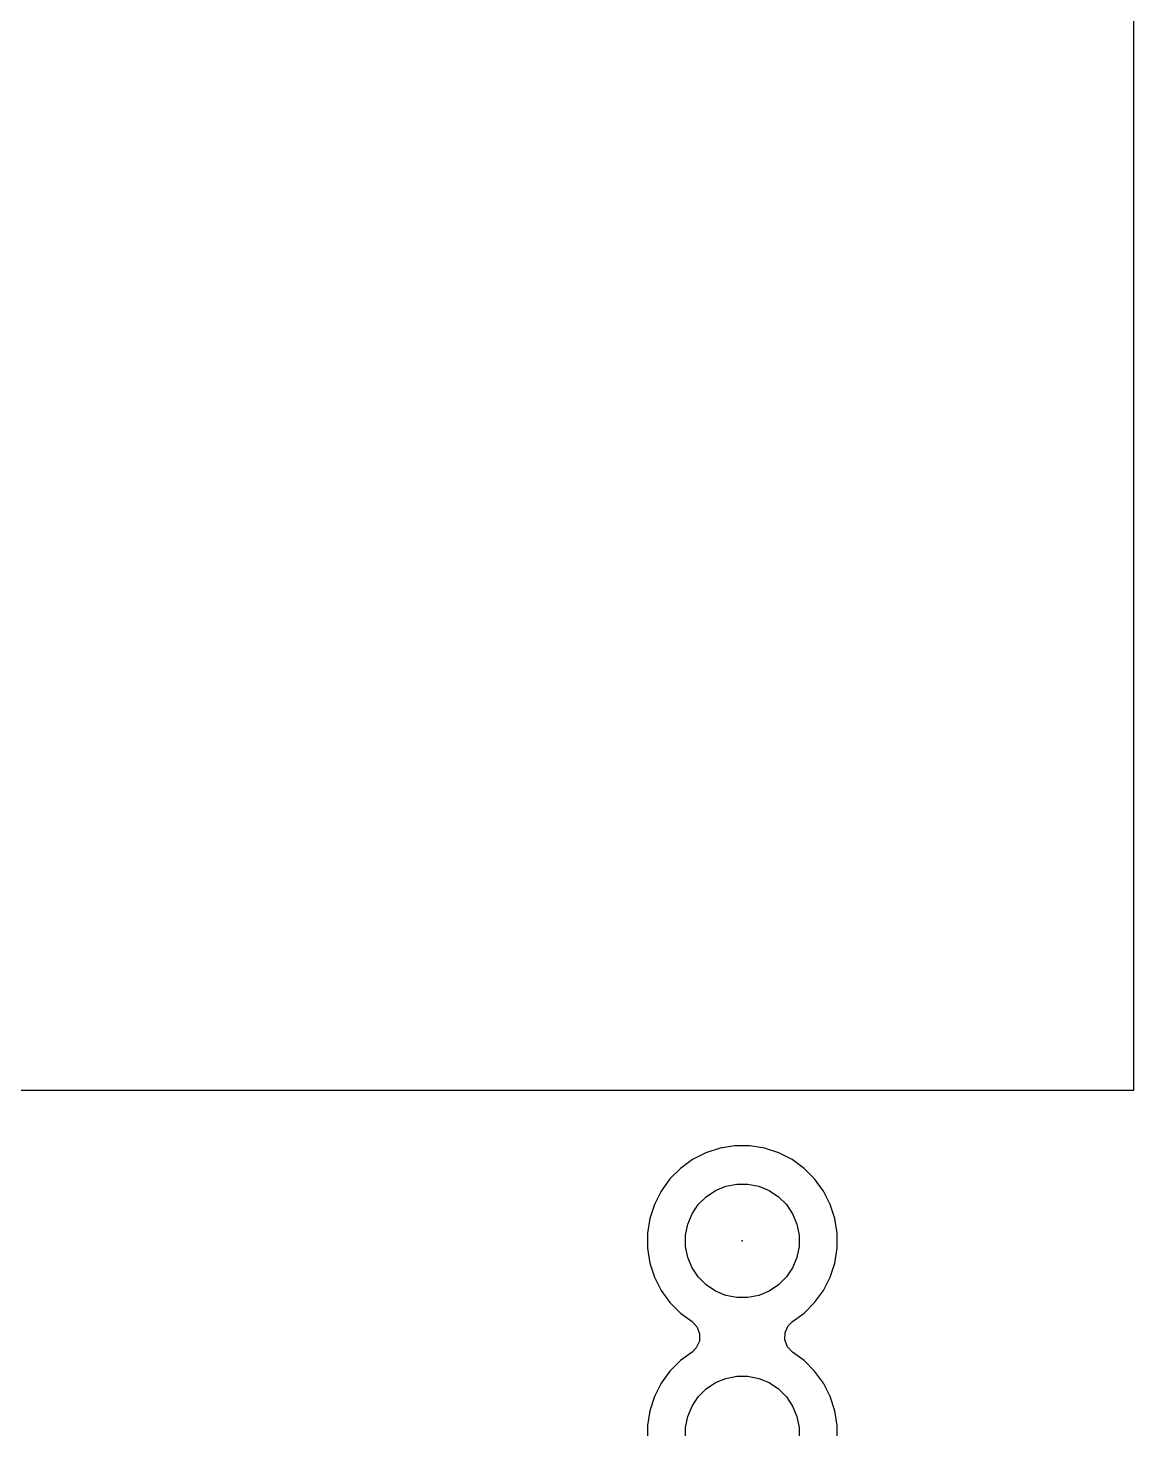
# Model space of a CAD drawing. Header units: millimetres. Extents: x 112.5 to 178.5, y -147 to -65.5.
# Drawn here: x 145.87 to 160.5, y -111.98 to -93.46 of the extents above; entities that cross this region are included whole.
import ezdxf

# ---------------------------------------------------------------- set-up
doc = ezdxf.new("R2010")
doc.units = ezdxf.units.MM
doc.layers.add('B.Cu', color=153, linetype='CONTINUOUS', true_color=0x4d7fc4)

msp = doc.modelspace()

# ---------------------------------------------------------------- linework, layer by layer
at = {"layer": 'B.Cu', "linetype": 'CONTINUOUS'}
for p, q in [((160.5, -107.5), (160.5, -65.7495)), ((135, -107.5), (160.499999, -107.5)), ((160.499999, -107.5), (160.5, -107.5)), ((154.838439, -108.327408), (154.662502, -108.417053)), ((154.838443, -108.327407), (154.838439, -108.327408)), ((155.026239, -108.266389), (154.838443, -108.327407)), ((155.221258, -108.235501), (155.026239, -108.266389)), ((155.221266, -108.2355), (155.221258, -108.235501)), ((155.221269, -108.2355), (155.221266, -108.2355)), ((155.418731, -108.2355), (155.221269, -108.2355)), ((155.418734, -108.2355), (155.418731, -108.2355)), ((155.418741, -108.235501), (155.418734, -108.2355)), ((155.61376, -108.266389), (155.418741, -108.235501)), ((155.801556, -108.327407), (155.61376, -108.266389)), ((155.80156, -108.327408), (155.801556, -108.327407)), ((155.977497, -108.417053), (155.80156, -108.327408)), ((154.6625, -108.417055), (154.502746, -108.533122)), ((154.662502, -108.417053), (154.6625, -108.417055)), ((155.977498, -108.417054), (155.977497, -108.417053)), ((155.977501, -108.417056), (155.977498, -108.417054)), ((156.137252, -108.533121), (155.977501, -108.417056)), ((154.363122, -108.672746), (154.247055, -108.8325)), ((154.502746, -108.533122), (154.363122, -108.672746)), ((156.276879, -108.672748), (156.137252, -108.533121)), ((156.392944, -108.832499), (156.276879, -108.672748)), ((154.247053, -108.832502), (154.157408, -109.008439)), ((154.247055, -108.8325), (154.247053, -108.832502)), ((154.841667, -108.90715), (154.964567, -108.825031)), ((154.964567, -108.825031), (155.101125, -108.768467)), ((155.101125, -108.768467), (155.246095, -108.739631)), ((155.246095, -108.739631), (155.393905, -108.739631)), ((155.393905, -108.739631), (155.538875, -108.768467)), ((155.538875, -108.768467), (155.675433, -108.825031)), ((155.675433, -108.825031), (155.798333, -108.90715)), ((156.482591, -109.008439), (156.392944, -108.832499)), ((154.157407, -109.008443), (154.096389, -109.196239)), ((154.157408, -109.008439), (154.157407, -109.008443)), ((154.655031, -109.134567), (154.73715, -109.011667)), ((154.73715, -109.011667), (154.841667, -108.90715)), ((155.798333, -108.90715), (155.90285, -109.011667)), ((155.90285, -109.011667), (155.984969, -109.134567)), ((156.54361, -109.196237), (156.482591, -109.008439)), ((154.096389, -109.196239), (154.065501, -109.391258)), ((154.598467, -109.271125), (154.655031, -109.134567)), ((155.984969, -109.134567), (156.041533, -109.271125)), ((156.5745, -109.391269), (156.54361, -109.196237)), ((154.065501, -109.391258), (154.0655, -109.391273)), ((154.0655, -109.391273), (154.0655, -109.588726)), ((154.569631, -109.416095), (154.598467, -109.271125)), ((154.569631, -109.563905), (154.569631, -109.416095)), ((156.041533, -109.271125), (156.070369, -109.416095)), ((156.070369, -109.416095), (156.070369, -109.563905)), ((156.5745, -109.588731), (156.5745, -109.391269)), ((154.0655, -109.588726), (154.065501, -109.588741)), ((154.065501, -109.588741), (154.096389, -109.78376)), ((154.598467, -109.708875), (154.569631, -109.563905)), ((156.070369, -109.563905), (156.041533, -109.708875)), ((156.54361, -109.783763), (156.5745, -109.588731)), ((154.096389, -109.78376), (154.157407, -109.971556)), ((154.655031, -109.845433), (154.598467, -109.708875)), ((156.041533, -109.708875), (155.984969, -109.845433)), ((156.482591, -109.971561), (156.54361, -109.783763)), ((154.157407, -109.971556), (154.157408, -109.97156)), ((154.157408, -109.97156), (154.247053, -110.147497)), ((154.73715, -109.968333), (154.655031, -109.845433)), ((154.841667, -110.07285), (154.73715, -109.968333)), ((155.90285, -109.968333), (155.798333, -110.07285)), ((155.984969, -109.845433), (155.90285, -109.968333)), ((156.392944, -110.147501), (156.482591, -109.971561)), ((154.247053, -110.147497), (154.247054, -110.147498)), ((154.247054, -110.147498), (154.247056, -110.147501)), ((154.247056, -110.147501), (154.363121, -110.307252)), ((154.964567, -110.154969), (154.841667, -110.07285)), ((155.101125, -110.211533), (154.964567, -110.154969)), ((155.675433, -110.154969), (155.538875, -110.211533)), ((155.798333, -110.07285), (155.675433, -110.154969)), ((156.276879, -110.307252), (156.392944, -110.147501)), ((154.363121, -110.307252), (154.502748, -110.446879)), ((155.246095, -110.240369), (155.101125, -110.211533)), ((155.393905, -110.240369), (155.246095, -110.240369)), ((155.538875, -110.211533), (155.393905, -110.240369)), ((156.137252, -110.446879), (156.276879, -110.307252)), ((154.502748, -110.446879), (154.656457, -110.558554)), ((154.656457, -110.558554), (154.722406, -110.629897)), ((155.928454, -110.613643), (155.983543, -110.558554)), ((155.983543, -110.558554), (156.137252, -110.446879)), ((154.722406, -110.629897), (154.756033, -110.721047)), ((154.756033, -110.721047), (154.752219, -110.818127)), ((155.883966, -110.798954), (155.88778, -110.701874)), ((155.88778, -110.701874), (155.928454, -110.613643)), ((154.711545, -110.906358), (154.656457, -110.961446)), ((154.752219, -110.818127), (154.711545, -110.906358)), ((155.917593, -110.890103), (155.883966, -110.798954)), ((155.983543, -110.961446), (155.917593, -110.890103)), ((154.502746, -111.073122), (154.363122, -111.212746)), ((154.656457, -110.961446), (154.502746, -111.073122)), ((156.13725, -111.073119), (155.983543, -110.961446)), ((156.137252, -111.073121), (156.13725, -111.073119)), ((156.276879, -111.212748), (156.137252, -111.073121)), ((154.363122, -111.212746), (154.247055, -111.3725)), ((155.101125, -111.308467), (155.246095, -111.279631)), ((155.246095, -111.279631), (155.393905, -111.279631)), ((155.393905, -111.279631), (155.538875, -111.308467)), ((156.392944, -111.372499), (156.276879, -111.212748)), ((154.247053, -111.372502), (154.157408, -111.548439)), ((154.247055, -111.3725), (154.247053, -111.372502)), ((154.73715, -111.551667), (154.841667, -111.44715)), ((154.841667, -111.44715), (154.964567, -111.365031)), ((154.964567, -111.365031), (155.101125, -111.308467)), ((155.538875, -111.308467), (155.675433, -111.365031)), ((155.675433, -111.365031), (155.798333, -111.44715)), ((155.798333, -111.44715), (155.90285, -111.551667)), ((156.482591, -111.548439), (156.392944, -111.372499)), ((154.157407, -111.548443), (154.096389, -111.736239)), ((154.157408, -111.548439), (154.157407, -111.548443)), ((154.655031, -111.674567), (154.73715, -111.551667)), ((155.90285, -111.551667), (155.984969, -111.674567)), ((156.54361, -111.736237), (156.482591, -111.548439)), ((154.096389, -111.736239), (154.065501, -111.931258)), ((154.569631, -111.956095), (154.598467, -111.811125)), ((154.598467, -111.811125), (154.655031, -111.674567)), ((155.984969, -111.674567), (156.041533, -111.811125)), ((156.041533, -111.811125), (156.070369, -111.956095)), ((156.5745, -111.931269), (156.54361, -111.736237)), ((154.065501, -111.931258), (154.0655, -111.931273)), ((154.0655, -111.931273), (154.0655, -112.128726)), ((154.569631, -112.103905), (154.569631, -111.956095)), ((156.070369, -111.956095), (156.070369, -112.103905)), ((156.5745, -112.128731), (156.5745, -111.931269))]:
    msp.add_line(p, q, dxfattribs=at)
at = {"layer": 'B.Cu'}
msp.add_point((155.32, -109.49), dxfattribs=at)
msp.add_point((155.32, -109.49), dxfattribs=at)

doc.saveas('drawing.dxf')
